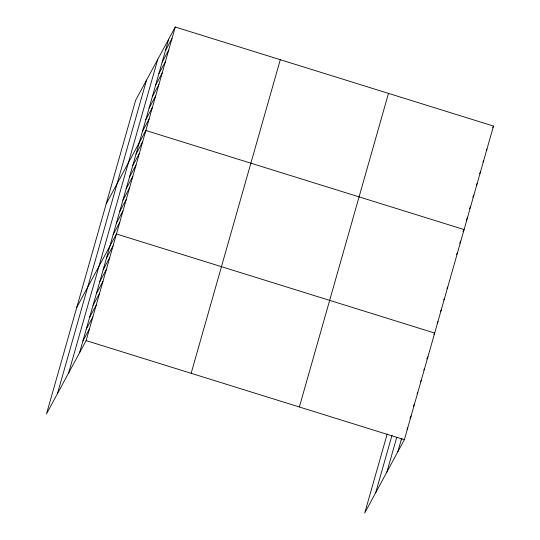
<?xml version="1.0" encoding="UTF-8"?>
<svg xmlns="http://www.w3.org/2000/svg" width="540" height="540" viewBox="0 0 540 540"><rect width="100%" height="100%" fill="white"/><g stroke="black" fill="none" stroke-linecap="round" stroke-linejoin="round"><path stroke-width="0.81" d="M57.409 393.734L146.536 80.129M68.654 372.938L157.781 59.333M79.562 352.755L168.696 39.143M175.264 27L135.628 100.312L46.494 413.917L86.13 340.605L175.264 27L493.506 126.083L404.372 439.688L364.736 513L387.187 434.018M191.153 373.302L280.287 59.697M299.356 406.991L388.49 93.386M375.651 492.818L392.033 435.159M386.897 472.021L396.772 437.265M397.805 451.838L401.625 438.406M165.429 50.645L171.997 38.502M162.162 62.147L168.73 49.997M158.895 73.642L165.463 61.499M155.621 85.145L162.189 72.995M152.354 96.64L158.922 84.497M149.087 108.142L155.655 95.992M145.82 119.637L152.388 107.494M142.553 131.139L149.121 118.989M106.211 203.803L145.854 130.491L464.096 229.574L462.935 231.714M136.013 154.136L142.58 141.986M132.745 165.638L139.313 153.488M129.478 177.134L136.046 164.99M126.212 188.636L132.779 176.486M122.945 200.131L129.512 187.988M119.678 211.633L126.245 199.483M116.404 223.128L122.972 210.985M113.137 234.63L119.705 222.48M76.802 307.294L116.438 233.982L434.68 333.065L433.904 334.49M106.502 257.978L113.069 245.828M103.133 269.825L109.701 257.675M99.765 281.671L106.333 269.521M96.404 293.517L102.971 281.374M93.035 305.363L99.603 293.22M89.667 317.209L96.235 305.066M86.299 329.062L92.867 316.913M82.931 340.909L89.498 328.759M492.737 127.508L493.506 126.083M486.196 150.505L486.972 149.081M482.929 162.007L483.705 160.576M479.662 173.509L480.431 172.078M476.395 185.004L477.164 183.573M472.736 197.222L473.897 195.075M469.469 208.717L470.63 206.577M466.202 220.219L467.363 218.072M459.668 243.216L460.823 241.07M456.394 254.711L457.556 252.572M446.978 288.495L447.755 287.064M443.711 299.997L444.481 298.566M440.444 311.492L441.214 310.061M437.177 322.994L437.947 321.563M426.789 358.898L427.943 356.758M423.806 370.035L424.575 368.604M420.437 381.881L421.214 380.45M417.069 393.728L417.845 392.296M413.316 406.289L414.477 404.15M409.948 418.136L411.109 415.996M401.173 439.985L401.949 438.561M406.971 429.273L407.74 427.842M86.13 340.605L404.372 439.688"/></g></svg>
